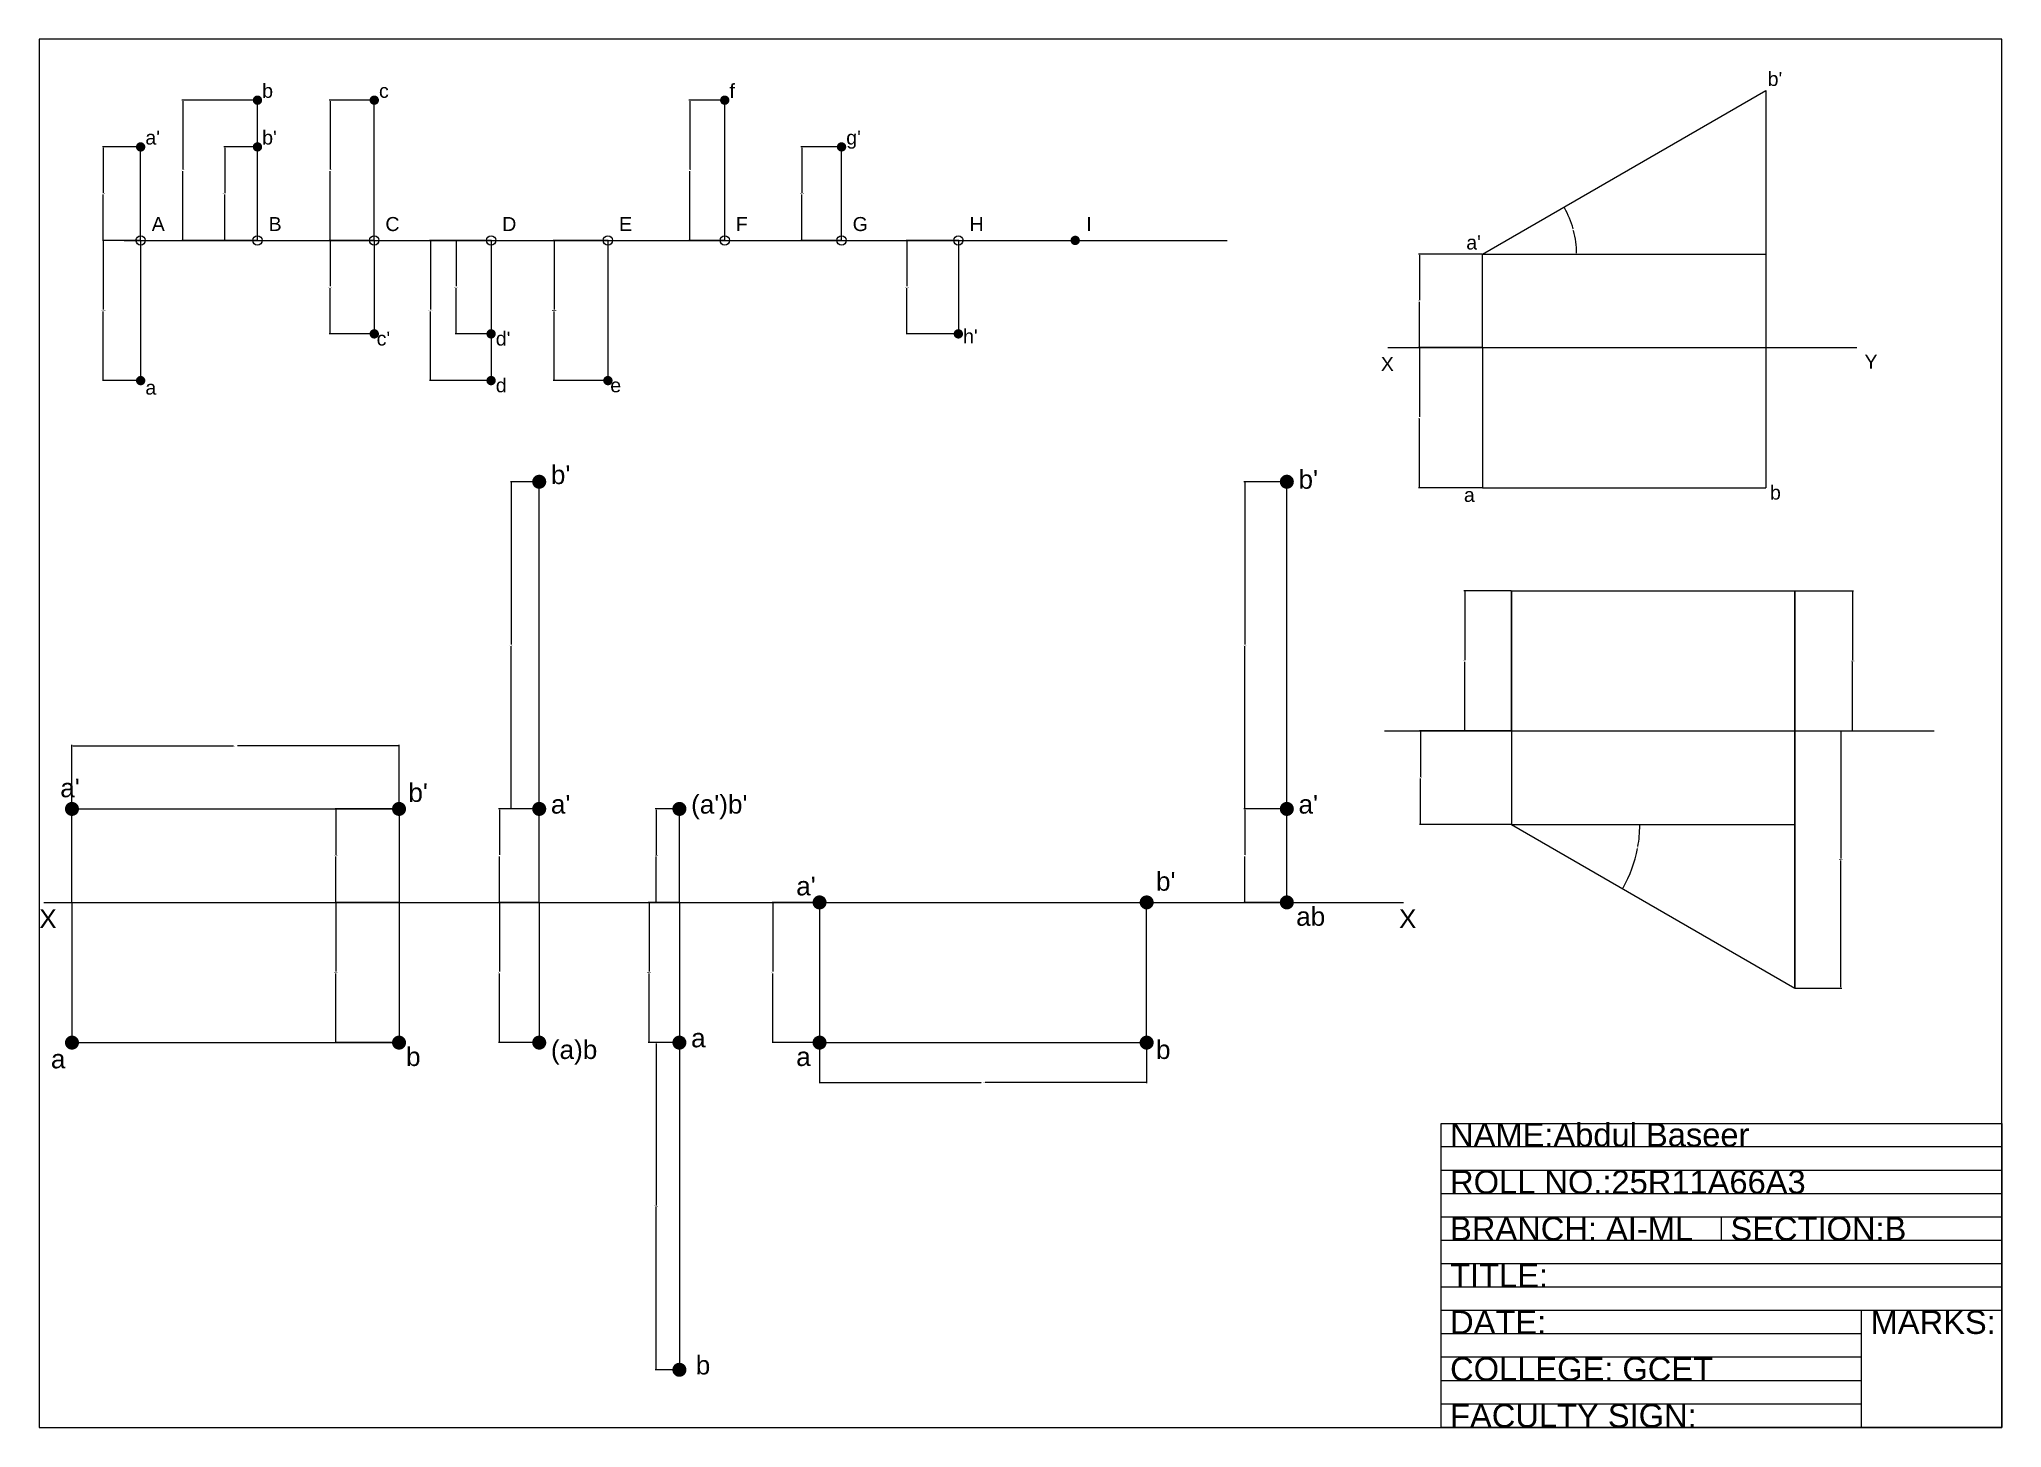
# Model space of a CAD drawing. Header units: millimetres. Extents: x 0 to 420, y 0 to 297.
import ezdxf

# ---------------------------------------------------------------- set-up
doc = ezdxf.new("R2010")
doc.units = ezdxf.units.MM
doc.header["$PDMODE"] = 32
doc.header["$PDSIZE"] = 2
for name, color, linetype in [('Angle', 6, 'Continuous'), ('Point', 1, 'Continuous'), ('PointProj', 1, 'Continuous'), ('Projectors', 5, 'Continuous'), ('ProjLin', 2, 'Continuous'), ('ProjLines', 2, 'Continuous'), ('ReferenceL', 3, 'Continuous'), ('RefLin', 3, 'Continuous')]:
    doc.layers.add(name, color=color, linetype=linetype)
for name, color, linetype, plot in [('GivenLine', 1, 'Continuous', False), ('ProjLine', 2, 'Continuous', False), ('ReferenceLine', 3, 'Continuous', False)]:
    doc.layers.add(name, color=color, linetype=linetype, plot=plot)
doc.styles.get("Standard").update_dxf_attribs({"font": 'arial.ttf'})
doc.dimstyles.get("Standard").update_dxf_attribs({"dimtxt": 0.18, "dimasz": 0.18, "dimexe": 0.18, "dimexo": 0.0625, "dimgap": 0.09, "dimtad": 0, "dimtih": 1, "dimtoh": 1, "dimdec": 4, "dimzin": 0, "dimdsep": 46, "dimtxsty": 'Standard', "dimcen": 0.09, "dimadec": 0, "dimazin": 0, "dimtfac": 1, "dimtdec": 4, "dimtofl": 0, "dimtmove": 0, "dimatfit": 3, "dimfxl": 1, "dimtolj": 1, "dimtzin": 0, "dimarcsym": 0})

# ---------------------------------------------------------------- blocks, each defined once
blk = doc.blocks.new('*D21')
at = {"color": 0, "lineweight": -2, "transparency": 16777216}
for p, q in [((21.64, 273.97), (13.52, 273.97)), ((13.7, 273.79), (13.7, 264.15)), ((13.7, 254.15), (13.7, 263.78)), ((21.64, 253.97), (13.52, 253.97))]:
    blk.add_line(p, q, dxfattribs=at)
at = {"color": 0, "transparency": 16777216}
for points in [[(13.67, 273.79), (13.73, 273.79), (13.7, 273.97)], [(13.67, 254.15), (13.73, 254.15), (13.7, 253.97)]]:
    blk.add_solid(points, dxfattribs=at)
at = {"layer": 'Defpoints', "color": 0, "transparency": 16777216}
for p in [(21.7, 273.97), (13.7, 253.97), (21.7, 253.97)]:
    blk.add_point(p, dxfattribs=at)
at = {"color": 0, "transparency": 16777216, "insert": (13.7, 263.97), "char_height": 0.18, "attachment_point": 5}
blk.add_mtext('\\A1;20.0000', dxfattribs=at)
blk = doc.blocks.new('*D19')
at = {"color": 0, "lineweight": -2, "transparency": 16777216}
for p, q in [((21.64, 253.97), (13.52, 253.97)), ((13.7, 253.79), (13.7, 239.15)), ((13.7, 224.15), (13.7, 238.78)), ((21.64, 223.97), (13.52, 223.97))]:
    blk.add_line(p, q, dxfattribs=at)
at = {"color": 0, "transparency": 16777216}
for points in [[(13.67, 253.79), (13.73, 253.79), (13.7, 253.97)], [(13.67, 224.15), (13.73, 224.15), (13.7, 223.97)]]:
    blk.add_solid(points, dxfattribs=at)
at = {"layer": 'Defpoints', "color": 0, "transparency": 16777216}
for p in [(21.7, 253.97), (13.7, 223.97), (21.7, 223.97)]:
    blk.add_point(p, dxfattribs=at)
at = {"color": 0, "transparency": 16777216, "insert": (13.7, 238.97), "char_height": 0.18, "attachment_point": 5}
blk.add_mtext('\\A1;30.0000', dxfattribs=at)
blk = doc.blocks.new('*D22')
at = {"color": 0, "lineweight": -2, "transparency": 16777216}
for p, q in [((46.64, 283.97), (30.52, 283.97)), ((30.7, 283.79), (30.7, 269.15)), ((30.7, 254.15), (30.7, 268.78)), ((46.64, 253.97), (30.52, 253.97))]:
    blk.add_line(p, q, dxfattribs=at)
at = {"color": 0, "transparency": 16777216}
for points in [[(30.67, 283.79), (30.73, 283.79), (30.7, 283.97)], [(30.67, 254.15), (30.73, 254.15), (30.7, 253.97)]]:
    blk.add_solid(points, dxfattribs=at)
at = {"layer": 'Defpoints', "color": 0, "transparency": 16777216}
for p in [(46.7, 283.97), (30.7, 253.97), (46.7, 253.97)]:
    blk.add_point(p, dxfattribs=at)
at = {"color": 0, "transparency": 16777216, "insert": (30.7, 268.97), "char_height": 0.18, "attachment_point": 5}
blk.add_mtext('\\A1;30.0000', dxfattribs=at)
blk = doc.blocks.new('*D23')
at = {"color": 0, "lineweight": -2, "transparency": 16777216}
for p, q in [((46.64, 273.97), (39.52, 273.97)), ((39.7, 273.79), (39.7, 264.15)), ((39.7, 254.15), (39.7, 263.78)), ((46.64, 253.97), (39.52, 253.97))]:
    blk.add_line(p, q, dxfattribs=at)
at = {"color": 0, "transparency": 16777216}
for points in [[(39.67, 273.79), (39.73, 273.79), (39.7, 273.97)], [(39.67, 254.15), (39.73, 254.15), (39.7, 253.97)]]:
    blk.add_solid(points, dxfattribs=at)
at = {"layer": 'Defpoints', "color": 0, "transparency": 16777216}
for p in [(46.7, 273.97), (39.7, 253.97), (46.7, 253.97)]:
    blk.add_point(p, dxfattribs=at)
at = {"color": 0, "transparency": 16777216, "insert": (39.7, 263.97), "char_height": 0.18, "attachment_point": 5}
blk.add_mtext('\\A1;20.0000', dxfattribs=at)
blk = doc.blocks.new('*D24')
at = {"color": 0, "lineweight": -2, "transparency": 16777216}
for p, q in [((71.64, 283.97), (62.05, 283.97)), ((62.23, 283.79), (62.23, 269.15)), ((62.23, 254.15), (62.23, 268.78)), ((71.64, 253.97), (62.05, 253.97))]:
    blk.add_line(p, q, dxfattribs=at)
at = {"color": 0, "transparency": 16777216}
for points in [[(62.2, 283.79), (62.26, 283.79), (62.23, 283.97)], [(62.2, 254.15), (62.26, 254.15), (62.23, 253.97)]]:
    blk.add_solid(points, dxfattribs=at)
at = {"layer": 'Defpoints', "color": 0, "transparency": 16777216}
for p in [(71.7, 283.97), (62.23, 253.97), (71.7, 253.97)]:
    blk.add_point(p, dxfattribs=at)
at = {"color": 0, "transparency": 16777216, "insert": (62.23, 268.97), "char_height": 0.18, "attachment_point": 5}
blk.add_mtext('\\A1;30.0000', dxfattribs=at)
blk = doc.blocks.new('*D20')
at = {"color": 0, "lineweight": -2, "transparency": 16777216}
for p, q in [((71.64, 253.97), (62.05, 253.97)), ((62.23, 253.79), (62.23, 244.15)), ((62.23, 234.15), (62.23, 243.78)), ((71.64, 233.97), (62.05, 233.97))]:
    blk.add_line(p, q, dxfattribs=at)
at = {"color": 0, "transparency": 16777216}
for points in [[(62.2, 253.79), (62.26, 253.79), (62.23, 253.97)], [(62.2, 234.15), (62.26, 234.15), (62.23, 233.97)]]:
    blk.add_solid(points, dxfattribs=at)
at = {"layer": 'Defpoints', "color": 0, "transparency": 16777216}
for p in [(62.23, 253.97), (71.7, 253.97), (71.7, 233.97)]:
    blk.add_point(p, dxfattribs=at)
at = {"color": 0, "transparency": 16777216, "insert": (62.23, 243.97), "char_height": 0.18, "attachment_point": 5}
blk.add_mtext('\\A1;20.0000', dxfattribs=at)
blk = doc.blocks.new('*D25')
at = {"color": 0, "lineweight": -2, "transparency": 16777216}
for p, q in [((96.64, 253.97), (89.02, 253.97)), ((89.2, 253.79), (89.2, 244.15)), ((89.2, 234.15), (89.2, 243.78)), ((96.64, 233.97), (89.02, 233.97))]:
    blk.add_line(p, q, dxfattribs=at)
at = {"color": 0, "transparency": 16777216}
for points in [[(89.17, 253.79), (89.23, 253.79), (89.2, 253.97)], [(89.17, 234.15), (89.23, 234.15), (89.2, 233.97)]]:
    blk.add_solid(points, dxfattribs=at)
at = {"layer": 'Defpoints', "color": 0, "transparency": 16777216}
for p in [(96.7, 253.97), (89.2, 233.97), (96.7, 233.97)]:
    blk.add_point(p, dxfattribs=at)
at = {"color": 0, "transparency": 16777216, "insert": (89.2, 243.97), "char_height": 0.18, "attachment_point": 5}
blk.add_mtext('\\A1;20.0000', dxfattribs=at)
blk = doc.blocks.new('*D26')
at = {"color": 0, "lineweight": -2, "transparency": 16777216}
for p, q in [((96.64, 253.97), (83.52, 253.97)), ((83.7, 253.79), (83.7, 239.15)), ((83.7, 224.15), (83.7, 238.78)), ((96.64, 223.97), (83.52, 223.97))]:
    blk.add_line(p, q, dxfattribs=at)
at = {"color": 0, "transparency": 16777216}
for points in [[(83.67, 253.79), (83.73, 253.79), (83.7, 253.97)], [(83.67, 224.15), (83.73, 224.15), (83.7, 223.97)]]:
    blk.add_solid(points, dxfattribs=at)
at = {"layer": 'Defpoints', "color": 0, "transparency": 16777216}
for p in [(96.7, 253.97), (83.7, 223.97), (96.7, 223.97)]:
    blk.add_point(p, dxfattribs=at)
at = {"color": 0, "transparency": 16777216, "insert": (83.7, 238.97), "char_height": 0.18, "attachment_point": 5}
blk.add_mtext('\\A1;30.0000', dxfattribs=at)
blk = doc.blocks.new('*D27')
at = {"color": 0, "lineweight": -2, "transparency": 16777216}
for p, q in [((146.64, 283.97), (139.02, 283.97)), ((139.2, 283.79), (139.2, 269.15)), ((139.2, 254.15), (139.2, 268.78)), ((146.64, 253.97), (139.02, 253.97))]:
    blk.add_line(p, q, dxfattribs=at)
at = {"color": 0, "transparency": 16777216}
for points in [[(139.17, 283.79), (139.23, 283.79), (139.2, 283.97)], [(139.17, 254.15), (139.23, 254.15), (139.2, 253.97)]]:
    blk.add_solid(points, dxfattribs=at)
at = {"layer": 'Defpoints', "color": 0, "transparency": 16777216}
for p in [(146.7, 283.97), (139.2, 253.97), (146.7, 253.97)]:
    blk.add_point(p, dxfattribs=at)
at = {"color": 0, "transparency": 16777216, "insert": (139.2, 268.97), "char_height": 0.18, "attachment_point": 5}
blk.add_mtext('\\A1;30.0000', dxfattribs=at)
blk = doc.blocks.new('*D28')
at = {"color": 0, "lineweight": -2, "transparency": 16777216}
for p, q in [((171.64, 273.97), (163.02, 273.97)), ((163.2, 273.79), (163.2, 264.15)), ((163.2, 254.15), (163.2, 263.78)), ((171.64, 253.97), (163.02, 253.97))]:
    blk.add_line(p, q, dxfattribs=at)
at = {"color": 0, "transparency": 16777216}
for points in [[(163.17, 273.79), (163.23, 273.79), (163.2, 273.97)], [(163.17, 254.15), (163.23, 254.15), (163.2, 253.97)]]:
    blk.add_solid(points, dxfattribs=at)
at = {"layer": 'Defpoints', "color": 0, "transparency": 16777216}
for p in [(171.7, 273.97), (163.2, 253.97), (171.7, 253.97)]:
    blk.add_point(p, dxfattribs=at)
at = {"color": 0, "transparency": 16777216, "insert": (163.2, 263.97), "char_height": 0.18, "attachment_point": 5}
blk.add_mtext('\\A1;20.0000', dxfattribs=at)
blk = doc.blocks.new('*D29')
at = {"color": 0, "lineweight": -2, "transparency": 16777216}
for p, q in [((196.64, 253.97), (185.52, 253.97)), ((185.7, 253.79), (185.7, 244.15)), ((185.7, 234.15), (185.7, 243.78)), ((196.64, 233.97), (185.52, 233.97))]:
    blk.add_line(p, q, dxfattribs=at)
at = {"color": 0, "transparency": 16777216}
for points in [[(185.67, 253.79), (185.73, 253.79), (185.7, 253.97)], [(185.67, 234.15), (185.73, 234.15), (185.7, 233.97)]]:
    blk.add_solid(points, dxfattribs=at)
at = {"layer": 'Defpoints', "color": 0, "transparency": 16777216}
for p in [(185.7, 253.97), (196.7, 253.97), (196.7, 233.97)]:
    blk.add_point(p, dxfattribs=at)
at = {"color": 0, "transparency": 16777216, "insert": (185.7, 243.97), "char_height": 0.18, "attachment_point": 5}
blk.add_mtext('\\A1;20.0000', dxfattribs=at)
blk = doc.blocks.new('*D30')
at = {"color": 0, "lineweight": -2, "transparency": 16777216}
for p, q in [((121.64, 253.97), (110.02, 253.97)), ((110.2, 253.79), (110.2, 239.15)), ((110.2, 224.15), (110.2, 238.78)), ((121.64, 223.97), (110.02, 223.97))]:
    blk.add_line(p, q, dxfattribs=at)
at = {"color": 0, "transparency": 16777216}
for points in [[(110.17, 253.79), (110.23, 253.79), (110.2, 253.97)], [(110.17, 224.15), (110.23, 224.15), (110.2, 223.97)]]:
    blk.add_solid(points, dxfattribs=at)
at = {"layer": 'Defpoints', "color": 0, "transparency": 16777216}
for p in [(121.7, 253.97), (110.2, 223.97), (121.7, 223.97)]:
    blk.add_point(p, dxfattribs=at)
at = {"color": 0, "transparency": 16777216, "insert": (110.2, 238.97), "char_height": 0.18, "attachment_point": 5}
blk.add_mtext('\\A1;30.0000', dxfattribs=at)
blk = doc.blocks.new('*D35')
at = {"color": 0, "lineweight": -2, "transparency": 16777216}
for p, q in [((308.83, 251.02), (295.21, 251.02)), ((295.39, 250.84), (295.39, 241.2)), ((295.39, 231.2), (295.39, 240.83)), ((308.83, 231.02), (295.21, 231.02))]:
    blk.add_line(p, q, dxfattribs=at)
at = {"color": 0, "transparency": 16777216}
for points in [[(295.36, 250.84), (295.42, 250.84), (295.39, 251.02)], [(295.36, 231.2), (295.42, 231.2), (295.39, 231.02)]]:
    blk.add_solid(points, dxfattribs=at)
at = {"layer": 'Defpoints', "color": 0, "transparency": 16777216}
for p in [(308.89, 251.02), (295.39, 231.02), (308.89, 231.02)]:
    blk.add_point(p, dxfattribs=at)
at = {"color": 0, "transparency": 16777216, "insert": (295.39, 241.02), "char_height": 0.18, "attachment_point": 5}
blk.add_mtext('\\A1;20mm', dxfattribs=at)
blk = doc.blocks.new('*D36')
at = {"color": 0, "lineweight": -2, "transparency": 16777216}
for p, q in [((308.83, 231.02), (295.21, 231.02)), ((295.39, 230.84), (295.39, 216.2)), ((295.39, 201.2), (295.39, 215.83)), ((308.83, 201.02), (295.21, 201.02))]:
    blk.add_line(p, q, dxfattribs=at)
at = {"color": 0, "transparency": 16777216}
for points in [[(295.36, 230.84), (295.42, 230.84), (295.39, 231.02)], [(295.36, 201.2), (295.42, 201.2), (295.39, 201.02)]]:
    blk.add_solid(points, dxfattribs=at)
at = {"layer": 'Defpoints', "color": 0, "transparency": 16777216}
for p in [(308.89, 231.02), (295.39, 201.02), (308.89, 201.02)]:
    blk.add_point(p, dxfattribs=at)
at = {"color": 0, "transparency": 16777216, "insert": (295.39, 216.02), "char_height": 0.18, "attachment_point": 5}
blk.add_mtext('\\A1;30mm', dxfattribs=at)
blk = doc.blocks.new('*D37')
at = {"color": 0, "lineweight": -2, "transparency": 16777216}
for start, end in [(15.5369, 29.4877), (0.5123, 14.4645)]:
    blk.add_arc((308.89, 251.02), 20.13, start, end, dxfattribs=at)
at = {"color": 0, "transparency": 16777216}
for points in [[(326.39, 260.91), (326.44, 260.94), (326.33, 261.08)], [(329.05, 251.2), (328.99, 251.2), (329.02, 251.02)]]:
    blk.add_solid(points, dxfattribs=at)
at = {"layer": 'Defpoints', "color": 0, "transparency": 16777216}
for p in [(369.51, 286.02), (328.72, 254.51), (308.89, 251.02), (308.89, 251.02), (361.89, 251.02)]:
    blk.add_point(p, dxfattribs=at)
at = {"color": 0, "transparency": 16777216, "insert": (328.34, 256.23), "char_height": 0.18, "attachment_point": 5}
blk.add_mtext('\\A1;30°', dxfattribs=at)
blk = doc.blocks.new('*D45')
at = {"layer": 'Defpoints', "color": 0, "transparency": 16777216}
for p in [(315.09, 129), (315.09, 129), (375.71, 129), (340.88, 119.62), (375.71, 94)]:
    blk.add_point(p, dxfattribs=at)
at = {"layer": 'ReferenceLine', "color": 0, "lineweight": -2, "transparency": 16777216}
for start, end in [(350.0427, 359.6242), (330.3758, 349.2704)]:
    blk.add_arc((315.09, 129), 27.45, start, end, dxfattribs=at)
at = {"layer": 'ReferenceLine', "color": 0, "transparency": 16777216}
for points in [[(342.51, 128.82), (342.57, 128.82), (342.54, 129)], [(338.98, 115.42), (338.92, 115.45), (338.86, 115.28)]]:
    blk.add_solid(points, dxfattribs=at)
at = {"layer": 'ReferenceLine', "color": 0, "transparency": 16777216, "insert": (342.09, 124.08), "char_height": 0.18, "attachment_point": 5}
blk.add_mtext('\\A1;30°', dxfattribs=at)
blk = doc.blocks.new('*D46')
at = {"layer": 'Defpoints', "color": 0, "transparency": 16777216}
for p in [(315.09, 179), (305.09, 149), (315.09, 149)]:
    blk.add_point(p, dxfattribs=at)
at = {"layer": 'ReferenceLine', "color": 0, "lineweight": -2, "transparency": 16777216}
for p, q in [((315.03, 179), (304.91, 179)), ((305.09, 178.82), (305.09, 164.19)), ((305.09, 149.18), (305.09, 163.82)), ((315.03, 149), (304.91, 149))]:
    blk.add_line(p, q, dxfattribs=at)
at = {"layer": 'ReferenceLine', "color": 0, "transparency": 16777216}
for points in [[(305.06, 178.82), (305.12, 178.82), (305.09, 179)], [(305.06, 149.18), (305.12, 149.18), (305.09, 149)]]:
    blk.add_solid(points, dxfattribs=at)
at = {"layer": 'ReferenceLine', "color": 0, "transparency": 16777216, "insert": (305.09, 164), "char_height": 0.18, "attachment_point": 5}
blk.add_mtext('\\A1;30mm', dxfattribs=at)
blk = doc.blocks.new('*D47')
at = {"layer": 'Defpoints', "color": 0, "transparency": 16777216}
for p in [(315.09, 149), (295.59, 129), (315.09, 129)]:
    blk.add_point(p, dxfattribs=at)
at = {"layer": 'ReferenceLine', "color": 0, "lineweight": -2, "transparency": 16777216}
for p, q in [((315.03, 149), (295.41, 149)), ((295.59, 148.82), (295.59, 139.19)), ((295.59, 129.18), (295.59, 138.82)), ((315.03, 129), (295.41, 129))]:
    blk.add_line(p, q, dxfattribs=at)
at = {"layer": 'ReferenceLine', "color": 0, "transparency": 16777216}
for points in [[(295.56, 148.82), (295.62, 148.82), (295.59, 149)], [(295.56, 129.18), (295.62, 129.18), (295.59, 129)]]:
    blk.add_solid(points, dxfattribs=at)
at = {"layer": 'ReferenceLine', "color": 0, "transparency": 16777216, "insert": (295.59, 139), "char_height": 0.18, "attachment_point": 5}
blk.add_mtext('\\A1;20mm', dxfattribs=at)
blk = doc.blocks.new('*D48')
at = {"layer": 'Defpoints', "color": 0, "transparency": 16777216}
for p in [(375.71, 179), (375.71, 149), (388.09, 149)]:
    blk.add_point(p, dxfattribs=at)
at = {"layer": 'ReferenceLine', "color": 0, "lineweight": -2, "transparency": 16777216}
for p, q in [((375.78, 179), (388.27, 179)), ((388.09, 178.82), (388.09, 164.19)), ((388.09, 149.18), (388.09, 163.82)), ((375.78, 149), (388.27, 149))]:
    blk.add_line(p, q, dxfattribs=at)
at = {"layer": 'ReferenceLine', "color": 0, "transparency": 16777216}
for points in [[(388.06, 178.82), (388.12, 178.82), (388.09, 179)], [(388.06, 149.18), (388.12, 149.18), (388.09, 149)]]:
    blk.add_solid(points, dxfattribs=at)
at = {"layer": 'ReferenceLine', "color": 0, "transparency": 16777216, "insert": (388.09, 164), "char_height": 0.18, "attachment_point": 5}
blk.add_mtext('\\A1;30mm', dxfattribs=at)
blk = doc.blocks.new('*D49')
at = {"layer": 'Defpoints', "color": 0, "transparency": 16777216}
for p in [(375.71, 149), (375.71, 94), (385.59, 94)]:
    blk.add_point(p, dxfattribs=at)
at = {"layer": 'ReferenceLine', "color": 0, "lineweight": -2, "transparency": 16777216}
for p, q in [((375.78, 149), (385.77, 149)), ((385.59, 148.82), (385.59, 121.69)), ((385.59, 94.18), (385.59, 121.32)), ((375.78, 94), (385.77, 94))]:
    blk.add_line(p, q, dxfattribs=at)
at = {"layer": 'ReferenceLine', "color": 0, "transparency": 16777216}
for points in [[(385.56, 148.82), (385.62, 148.82), (385.59, 149)], [(385.56, 94.18), (385.62, 94.18), (385.59, 94)]]:
    blk.add_solid(points, dxfattribs=at)
at = {"layer": 'ReferenceLine', "color": 0, "transparency": 16777216, "insert": (385.59, 121.5), "char_height": 0.18, "attachment_point": 5}
blk.add_mtext('\\A1;55mm', dxfattribs=at)
blk = doc.blocks.new('*D64')
at = {"color": 0, "lineweight": -2, "transparency": 16777216}
for p, q in [((76.94, 112.33), (63.32, 112.33)), ((63.5, 112.15), (63.5, 97.51)), ((63.5, 82.51), (63.5, 97.14)), ((76.94, 82.33), (63.32, 82.33))]:
    blk.add_line(p, q, dxfattribs=at)
at = {"color": 0, "transparency": 16777216}
for points in [[(63.47, 112.15), (63.53, 112.15), (63.5, 112.33)], [(63.47, 82.51), (63.53, 82.51), (63.5, 82.33)]]:
    blk.add_solid(points, dxfattribs=at)
at = {"layer": 'Defpoints', "color": 0, "transparency": 16777216}
for p in [(77, 112.33), (63.5, 82.33), (77, 82.33)]:
    blk.add_point(p, dxfattribs=at)
at = {"color": 0, "transparency": 16777216, "insert": (63.5, 97.33), "char_height": 0.18, "attachment_point": 5}
blk.add_mtext('\\A1;30mm', dxfattribs=at)
blk = doc.blocks.new('*D65')
at = {"color": 0, "lineweight": -2, "transparency": 16777216}
for p, q in [((76.94, 132.33), (63.32, 132.33)), ((63.5, 132.15), (63.5, 122.51)), ((63.5, 112.51), (63.5, 122.14)), ((76.94, 112.33), (63.32, 112.33))]:
    blk.add_line(p, q, dxfattribs=at)
at = {"color": 0, "transparency": 16777216}
for points in [[(63.47, 132.15), (63.53, 132.15), (63.5, 132.33)], [(63.47, 112.51), (63.53, 112.51), (63.5, 112.33)]]:
    blk.add_solid(points, dxfattribs=at)
at = {"layer": 'Defpoints', "color": 0, "transparency": 16777216}
for p in [(77, 132.33), (63.5, 112.33), (77, 112.33)]:
    blk.add_point(p, dxfattribs=at)
at = {"color": 0, "transparency": 16777216, "insert": (63.5, 122.33), "char_height": 0.18, "attachment_point": 5}
blk.add_mtext('\\A1;20mm', dxfattribs=at)
blk = doc.blocks.new('*D66')
at = {"color": 0, "lineweight": -2, "transparency": 16777216}
for p, q in [((7, 132.39), (7, 146.01)), ((7.18, 145.83), (41.57, 145.83)), ((76.82, 145.83), (42.43, 145.83)), ((77, 132.39), (77, 146.01))]:
    blk.add_line(p, q, dxfattribs=at)
at = {"color": 0, "transparency": 16777216}
for points in [[(7.18, 145.86), (7.18, 145.8), (7, 145.83)], [(76.82, 145.86), (76.82, 145.8), (77, 145.83)]]:
    blk.add_solid(points, dxfattribs=at)
at = {"layer": 'Defpoints', "color": 0, "transparency": 16777216}
for p in [(77, 145.83), (7, 132.33), (77, 132.33)]:
    blk.add_point(p, dxfattribs=at)
at = {"color": 0, "transparency": 16777216, "insert": (42, 145.83), "char_height": 0.18, "attachment_point": 5}
blk.add_mtext('\\A1;70mm', dxfattribs=at)
blk = doc.blocks.new('*D67')
at = {"color": 0, "lineweight": -2, "transparency": 16777216}
for p, q in [((106.94, 132.33), (98.32, 132.33)), ((98.5, 132.15), (98.5, 122.51)), ((98.5, 112.51), (98.5, 122.14)), ((106.94, 112.33), (98.32, 112.33))]:
    blk.add_line(p, q, dxfattribs=at)
at = {"color": 0, "transparency": 16777216}
for points in [[(98.47, 132.15), (98.53, 132.15), (98.5, 132.33)], [(98.47, 112.51), (98.53, 112.51), (98.5, 112.33)]]:
    blk.add_solid(points, dxfattribs=at)
at = {"layer": 'Defpoints', "color": 0, "transparency": 16777216}
for p in [(98.5, 132.33), (107, 132.33), (107, 112.33)]:
    blk.add_point(p, dxfattribs=at)
at = {"color": 0, "transparency": 16777216, "insert": (98.5, 122.33), "char_height": 0.18, "attachment_point": 5}
blk.add_mtext('\\A1;20mm', dxfattribs=at)
blk = doc.blocks.new('*D68')
at = {"color": 0, "lineweight": -2, "transparency": 16777216}
for p, q in [((106.94, 112.33), (98.32, 112.33)), ((98.5, 112.15), (98.5, 97.51)), ((98.5, 82.51), (98.5, 97.14)), ((106.94, 82.33), (98.32, 82.33))]:
    blk.add_line(p, q, dxfattribs=at)
at = {"color": 0, "transparency": 16777216}
for points in [[(98.47, 112.15), (98.53, 112.15), (98.5, 112.33)], [(98.47, 82.51), (98.53, 82.51), (98.5, 82.33)]]:
    blk.add_solid(points, dxfattribs=at)
at = {"layer": 'Defpoints', "color": 0, "transparency": 16777216}
for p in [(107, 112.33), (98.5, 82.33), (107, 82.33)]:
    blk.add_point(p, dxfattribs=at)
at = {"color": 0, "transparency": 16777216, "insert": (98.5, 97.33), "char_height": 0.18, "attachment_point": 5}
blk.add_mtext('\\A1;30mm', dxfattribs=at)
blk = doc.blocks.new('*D69')
at = {"color": 0, "lineweight": -2, "transparency": 16777216}
for p, q in [((106.94, 202.33), (100.82, 202.33)), ((101, 202.15), (101, 167.51)), ((101, 132.51), (101, 167.14)), ((106.94, 132.33), (100.82, 132.33))]:
    blk.add_line(p, q, dxfattribs=at)
at = {"color": 0, "transparency": 16777216}
for points in [[(100.97, 202.15), (101.03, 202.15), (101, 202.33)], [(100.97, 132.51), (101.03, 132.51), (101, 132.33)]]:
    blk.add_solid(points, dxfattribs=at)
at = {"layer": 'Defpoints', "color": 0, "transparency": 16777216}
for p in [(101, 202.33), (107, 202.33), (107, 132.33)]:
    blk.add_point(p, dxfattribs=at)
at = {"color": 0, "transparency": 16777216, "insert": (101, 167.33), "char_height": 0.18, "attachment_point": 5}
blk.add_mtext('\\A1;70mm', dxfattribs=at)
blk = doc.blocks.new('*D70')
at = {"color": 0, "lineweight": -2, "transparency": 16777216}
for p, q in [((136.94, 132.33), (131.82, 132.33)), ((132, 132.15), (132, 122.51)), ((132, 112.51), (132, 122.14)), ((136.94, 112.33), (131.82, 112.33))]:
    blk.add_line(p, q, dxfattribs=at)
at = {"color": 0, "transparency": 16777216}
for points in [[(131.97, 132.15), (132.03, 132.15), (132, 132.33)], [(131.97, 112.51), (132.03, 112.51), (132, 112.33)]]:
    blk.add_solid(points, dxfattribs=at)
at = {"layer": 'Defpoints', "color": 0, "transparency": 16777216}
for p in [(132, 132.33), (137, 132.33), (137, 112.33)]:
    blk.add_point(p, dxfattribs=at)
at = {"color": 0, "transparency": 16777216, "insert": (132, 122.33), "char_height": 0.18, "attachment_point": 5}
blk.add_mtext('\\A1;20mm', dxfattribs=at)
blk = doc.blocks.new('*D71')
at = {"color": 0, "lineweight": -2, "transparency": 16777216}
for p, q in [((136.94, 112.33), (130.32, 112.33)), ((130.5, 112.15), (130.5, 97.51)), ((130.5, 82.51), (130.5, 97.14)), ((136.94, 82.33), (130.32, 82.33))]:
    blk.add_line(p, q, dxfattribs=at)
at = {"color": 0, "transparency": 16777216}
for points in [[(130.47, 112.15), (130.53, 112.15), (130.5, 112.33)], [(130.47, 82.51), (130.53, 82.51), (130.5, 82.33)]]:
    blk.add_solid(points, dxfattribs=at)
at = {"layer": 'Defpoints', "color": 0, "transparency": 16777216}
for p in [(137, 112.33), (130.5, 82.33), (137, 82.33)]:
    blk.add_point(p, dxfattribs=at)
at = {"color": 0, "transparency": 16777216, "insert": (130.5, 97.33), "char_height": 0.18, "attachment_point": 5}
blk.add_mtext('\\A1;30mm', dxfattribs=at)
blk = doc.blocks.new('*D72')
at = {"color": 0, "lineweight": -2, "transparency": 16777216}
for p, q in [((136.94, 82.33), (131.82, 82.33)), ((132, 82.15), (132, 47.51)), ((132, 12.51), (132, 47.14)), ((136.94, 12.33), (131.82, 12.33))]:
    blk.add_line(p, q, dxfattribs=at)
at = {"color": 0, "transparency": 16777216}
for points in [[(131.97, 82.15), (132.03, 82.15), (132, 82.33)], [(131.97, 12.51), (132.03, 12.51), (132, 12.33)]]:
    blk.add_solid(points, dxfattribs=at)
at = {"layer": 'Defpoints', "color": 0, "transparency": 16777216}
for p in [(137, 82.33), (132, 12.33), (137, 12.33)]:
    blk.add_point(p, dxfattribs=at)
at = {"color": 0, "transparency": 16777216, "insert": (132, 47.33), "char_height": 0.18, "attachment_point": 5}
blk.add_mtext('\\A1;70mm', dxfattribs=at)
blk = doc.blocks.new('*D73')
at = {"color": 0, "lineweight": -2, "transparency": 16777216}
for p, q in [((166.94, 112.33), (156.82, 112.33)), ((157, 112.15), (157, 97.51)), ((157, 82.51), (157, 97.14)), ((166.94, 82.33), (156.82, 82.33))]:
    blk.add_line(p, q, dxfattribs=at)
at = {"color": 0, "transparency": 16777216}
for points in [[(156.97, 112.15), (157.03, 112.15), (157, 112.33)], [(156.97, 82.51), (157.03, 82.51), (157, 82.33)]]:
    blk.add_solid(points, dxfattribs=at)
at = {"layer": 'Defpoints', "color": 0, "transparency": 16777216}
for p in [(167, 112.33), (157, 82.33), (167, 82.33)]:
    blk.add_point(p, dxfattribs=at)
at = {"color": 0, "transparency": 16777216, "insert": (157, 97.33), "char_height": 0.18, "attachment_point": 5}
blk.add_mtext('\\A1;30mm', dxfattribs=at)
blk = doc.blocks.new('*D74')
at = {"color": 0, "lineweight": -2, "transparency": 16777216}
for p, q in [((167, 82.26), (167, 73.65)), ((237, 82.26), (237, 73.65)), ((167.18, 73.83), (201.57, 73.83)), ((236.82, 73.83), (202.43, 73.83))]:
    blk.add_line(p, q, dxfattribs=at)
at = {"color": 0, "transparency": 16777216}
for points in [[(167.18, 73.86), (167.18, 73.8), (167, 73.83)], [(236.82, 73.86), (236.82, 73.8), (237, 73.83)]]:
    blk.add_solid(points, dxfattribs=at)
at = {"layer": 'Defpoints', "color": 0, "transparency": 16777216}
for p in [(167, 82.33), (237, 82.33), (237, 73.83)]:
    blk.add_point(p, dxfattribs=at)
at = {"color": 0, "transparency": 16777216, "insert": (202, 73.83), "char_height": 0.18, "attachment_point": 5}
blk.add_mtext('\\A1;70mm', dxfattribs=at)
blk = doc.blocks.new('*D75')
at = {"color": 0, "lineweight": -2, "transparency": 16777216}
for p, q in [((266.94, 202.33), (257.82, 202.33)), ((258, 202.15), (258, 167.51)), ((258, 132.51), (258, 167.14)), ((266.94, 132.33), (257.82, 132.33))]:
    blk.add_line(p, q, dxfattribs=at)
at = {"color": 0, "transparency": 16777216}
for points in [[(257.97, 202.15), (258.03, 202.15), (258, 202.33)], [(257.97, 132.51), (258.03, 132.51), (258, 132.33)]]:
    blk.add_solid(points, dxfattribs=at)
at = {"layer": 'Defpoints', "color": 0, "transparency": 16777216}
for p in [(258, 202.33), (267, 202.33), (267, 132.33)]:
    blk.add_point(p, dxfattribs=at)
at = {"color": 0, "transparency": 16777216, "insert": (258, 167.33), "char_height": 0.18, "attachment_point": 5}
blk.add_mtext('\\A1;70mm', dxfattribs=at)
blk = doc.blocks.new('*D76')
at = {"color": 0, "lineweight": -2, "transparency": 16777216}
for p, q in [((266.94, 132.33), (257.82, 132.33)), ((258, 132.15), (258, 122.51)), ((258, 112.51), (258, 122.14)), ((266.94, 112.33), (257.82, 112.33))]:
    blk.add_line(p, q, dxfattribs=at)
at = {"color": 0, "transparency": 16777216}
for points in [[(257.97, 132.15), (258.03, 132.15), (258, 132.33)], [(257.97, 112.51), (258.03, 112.51), (258, 112.33)]]:
    blk.add_solid(points, dxfattribs=at)
at = {"layer": 'Defpoints', "color": 0, "transparency": 16777216}
for p in [(258, 132.33), (267, 132.33), (267, 112.33)]:
    blk.add_point(p, dxfattribs=at)
at = {"color": 0, "transparency": 16777216, "insert": (258, 122.33), "char_height": 0.18, "attachment_point": 5}
blk.add_mtext('\\A1;20mm', dxfattribs=at)

msp = doc.modelspace()

# ---------------------------------------------------------------- linework, layer by layer
for p, q in [((315.09133, 149.00415), (315.09133, 179.00415)), ((420, 60), (300, 60)), ((420, 55), (300, 55)), ((420, 50), (300, 50)), ((420, 45), (300, 45)), ((360, 40), (360, 45)), ((420, 40), (300, 40)), ((420, 35), (300, 35)), ((420, 30), (300, 30)), ((420, 25), (300, 25)), ((420, 25), (300, 25)), ((390, 0), (390, 25)), ((390, 20), (300, 20)), ((390, 15), (300, 15)), ((390, 10), (300, 10)), ((390, 5), (300, 5)), ((420, 0), (300, 0)), ((420, 0), (360, 0))]:
    msp.add_line(p, q)
for points in [[(0, 0), (420, 0), (420, 297), (0, 297)], [(420, 0), (300, 0), (300, 65), (420, 65)]]:
    msp.add_lwpolyline(points, close=True)
for p in [(21.70087, 253.96646), (46.70087, 253.96646), (71.70087, 253.96646), (96.70087, 253.96646), (121.70087, 253.96646), (146.70087, 253.96646), (171.70087, 253.96646), (196.70087, 253.96646)]:
    msp.add_point(p)
at = {"layer": 'Angle', "const_width": 1.5}
for points in [[(106.25, 202.32601, 1), (107.75, 202.32601, 1)], [(266.25, 202.32601, 1), (267.75, 202.32601, 1)], [(6.25, 132.32601, 1), (7.75, 132.32601, 1)], [(76.25, 132.32601, 1), (77.75, 132.32601, 1)], [(106.25, 132.32601, 1), (107.75, 132.32601, 1)], [(136.25, 132.32601, 1), (137.75, 132.32601, 1)], [(266.25, 132.32601, 1), (267.75, 132.32601, 1)], [(166.25, 112.32601, 1), (167.75, 112.32601, 1)], [(236.25, 112.32601, 1), (237.75, 112.32601, 1)], [(266.25, 112.32601, 1), (267.75, 112.32601, 1)], [(6.25, 82.32601, 1), (7.75, 82.32601, 1)], [(76.25, 82.32601, 1), (77.75, 82.32601, 1)], [(106.25, 82.32601, 1), (107.75, 82.32601, 1)], [(136.25, 82.32601, 1), (137.75, 82.32601, 1)], [(166.25, 82.32601, 1), (167.75, 82.32601, 1)], [(236.25, 82.32601, 1), (237.75, 82.32601, 1)], [(136.25, 12.32601, 1), (137.75, 12.32601, 1)]]:
    msp.add_lwpolyline(points, format="xyb", close=True, dxfattribs=at)
at = {"layer": 'GivenLine'}
for p, q in [((308.89239, 251.01638), (369.51417, 286.01638)), ((308.89239, 201.01638), (369.51417, 201.01638)), ((315.09133, 179.00415), (375.71311, 179.00415)), ((315.09133, 129.00415), (375.71311, 94.00415))]:
    msp.add_line(p, q, dxfattribs=at)
at = {"layer": 'Point'}
for p, q in [((107, 132.32601), (107, 202.32601)), ((267, 132.32601), (267, 202.32601)), ((7, 132.32601), (77, 132.32601)), ((7, 82.32601), (77, 82.32601)), ((137, 82.32601), (137, 12.32601)), ((167, 82.32601), (237, 82.32601))]:
    msp.add_line(p, q, dxfattribs=at)
at = {"layer": 'PointProj', "const_width": 1}
for points in [[(46.20087, 283.96646, 1), (47.20087, 283.96646, 1)], [(71.20087, 283.96646, 1), (72.20087, 283.96646, 1)], [(146.20087, 283.96646, 1), (147.20087, 283.96646, 1)], [(21.20087, 273.96646, 1), (22.20087, 273.96646, 1)], [(46.20087, 273.96646, 1), (47.20087, 273.96646, 1)], [(171.20087, 273.96646, 1), (172.20087, 273.96646, 1)], [(221.20701, 253.96646, 1), (222.20701, 253.96646, 1)], [(71.20087, 233.96646, 1), (72.20087, 233.96646, 1)], [(96.20087, 233.96646, 1), (97.20087, 233.96646, 1)], [(196.20087, 233.96646, 1), (197.20087, 233.96646, 1)], [(21.20087, 223.96646, 1), (22.20087, 223.96646, 1)], [(96.20087, 223.96646, 1), (97.20087, 223.96646, 1)], [(121.20087, 223.96646, 1), (122.20087, 223.96646, 1)]]:
    msp.add_lwpolyline(points, format="xyb", close=True, dxfattribs=at)
at = {"layer": 'Projectors'}
for p, q in [((46.70087, 253.96646), (46.70087, 283.96646)), ((71.70087, 253.96646), (71.70087, 283.96646)), ((146.70087, 253.96646), (146.70087, 283.96646)), ((21.70087, 253.96646), (21.70087, 273.96646)), ((46.70087, 253.96646), (46.70087, 273.96646)), ((171.70087, 253.96646), (171.70087, 273.96646)), ((21.70087, 253.96646), (21.70087, 223.96646)), ((71.70087, 253.96646), (71.70087, 233.96646)), ((96.70087, 253.96646), (96.70087, 223.96646)), ((96.70087, 253.96646), (96.70087, 233.96646)), ((121.70087, 253.96646), (121.70087, 223.96646)), ((196.70087, 253.96646), (196.70087, 233.96646))]:
    msp.add_line(p, q, dxfattribs=at)
at = {"layer": 'ProjLin'}
for p, q in [((7, 112.32601), (7, 132.32601)), ((77, 132.32601), (77, 112.32601)), ((107, 112.32601), (107, 132.32601)), ((137, 112.32601), (137, 132.32601)), ((267, 112.32601), (267, 132.32601)), ((7, 112.32601), (7, 82.32601)), ((77, 112.32601), (77, 82.32601)), ((107, 112.32601), (107, 82.32601)), ((137, 112.32601), (137, 82.32601)), ((167, 112.32601), (167, 82.32601)), ((237, 82.32601), (237, 112.32601))]:
    msp.add_line(p, q, dxfattribs=at)
at = {"layer": 'ProjLine'}
for p, q in [((369.51417, 286.01638), (369.51417, 201.01638)), ((308.89239, 231.01638), (308.89239, 251.01638)), ((308.89239, 231.01638), (308.89239, 201.01638))]:
    msp.add_line(p, q, dxfattribs=at)
at = {"layer": 'ProjLines'}
for p, q in [((315.09133, 179.00415), (315.09133, 149.00415)), ((375.71311, 94.00415), (375.71311, 179.00415)), ((315.09133, 149.00415), (315.09133, 129.00415))]:
    msp.add_line(p, q, dxfattribs=at)
at = {"layer": 'ReferenceL'}
msp.add_line((18.20087, 253.96646), (254.20087, 253.96646), dxfattribs=at)
at = {"layer": 'ReferenceLine'}
for p, q in [((308.89239, 251.01638), (369.51417, 251.01638)), ((288.59939, 231.01638), (389.0003, 231.01638)), ((375.71311, 179.00415), (375.71311, 149.00415)), ((287.89103, 149.00415), (405.56127, 149.00415)), ((375.71311, 149.00415), (375.71311, 94.00415)), ((315.09133, 129.00415), (375.71311, 129.00415))]:
    msp.add_line(p, q, dxfattribs=at)
at = {"layer": 'RefLin'}
msp.add_line((1, 112.32601), (292, 112.32601), dxfattribs=at)

# ---------------------------------------------------------------- texts
for s, height, p in [("b'", 3, (369.89239, 287.01638)), ('b', 3, (47.70701, 284.46646)), ('c', 3, (72.70701, 284.46646)), ('f', 3, (147.70701, 284.46646)), ("a'", 3, (22.70701, 274.46646)), ("b'", 3, (47.70701, 274.46646)), ("g'", 3, (172.70701, 274.46646)), ('A', 3, (24.07212, 255.96646)), ('B', 3, (49.07826, 255.96646)), ('C', 3, (74.07826, 255.96646)), ('D', 3, (99.07826, 255.96646)), ('E', 3, (124.07826, 255.96646)), ('F', 3, (149.07826, 255.96646)), ('G', 3, (174.07826, 255.96646)), ('H', 3, (199.07826, 255.96646)), ('I', 3, (224.07826, 255.96646)), ("a'", 3, (305.39239, 252.01638)), ("c'", 3, (72.20701, 231.46646)), ("d'", 3, (97.70701, 231.46646)), ("h'", 3, (197.70701, 231.96646)), ('X', 3, (287.10692, 226.01638)), ('Y', 3, (390.61894, 226.51638)), ('a', 3, (22.70701, 220.96646)), ('d', 3, (97.70701, 221.46646)), ('e', 3, (122.20701, 221.46646)), ("b'", 4, (109.5, 201.82601)), ("b'", 4, (269.5, 200.82601)), ('b', 3, (370.39239, 198.51638)), ('a', 3, (304.89239, 198.01638)), ("a'", 4, (4.5, 134.82601)), ("b'", 4, (79, 133.82601)), ("a'", 4, (109.5, 131.32601)), ("(a')b'", 4, (139.5, 131.32601)), ("a'", 4, (269.5, 131.32601)), ("a'", 4, (162, 113.82601)), ("b'", 4, (239, 114.82601)), ('X', 4, (0, 106.82601)), ('ab', 4, (269, 107.32601)), ('X', 4, (291, 106.82601)), ('a', 4, (139.5, 81.32601)), ('a', 4, (2.5, 76.82601)), ('b', 4, (78.5, 77.32601)), ('(a)b', 4, (109.5, 78.82601)), ('a', 4, (162, 77.32601)), ('b', 4, (239, 78.82601)), (' NAME:Abdul Baseer', 5, (300, 60.09927)), (' ROLL NO.:25R11A66A3', 5, (300, 50)), (' BRANCH: AI-ML ', 5, (300, 40)), (' SECTION:B', 5, (360, 40)), (' TITLE:', 5, (300, 30)), (' DATE: ', 5, (300, 20)), (' MARKS:', 5, (390, 20)), ('b', 4, (140.5, 11.32601)), (' COLLEGE: GCET', 5, (300, 10)), (' FACULTY SIGN:', 5, (300, 0))]:
    msp.add_text(s, height=height).set_placement(p)

# ---------------------------------------------------------------- dimensions: what is measured, and where the dimension line sits
dim = msp.add_angular_dim_2l(base=(328.71738, 254.51206), line1=((308.89239, 251.01638), (361.89239, 251.01638)), line2=((308.89239, 251.01638), (369.51417, 286.01638)), dimstyle='Standard')
dim.commit()
dim.dimension.update_dxf_attribs({"geometry": '*D37', "text_midpoint": (328.33727, 256.22662)})
for base, p1, p2, picture, middle in [((30.70087, 253.96646), (46.70087, 283.96646), (46.70087, 253.96646), '*D22', (30.70087, 268.96646)), ((62.23087, 253.96646), (71.70087, 283.96646), (71.70087, 253.96646), '*D24', (62.23087, 268.96646)), ((139.20087, 253.96646), (146.70087, 283.96646), (146.70087, 253.96646), '*D27', (139.20087, 268.96646)), ((13.70087, 253.96646), (21.70087, 273.96646), (21.70087, 253.96646), '*D21', (13.70087, 263.96646)), ((39.70087, 253.96646), (46.70087, 273.96646), (46.70087, 253.96646), '*D23', (39.70087, 263.96646)), ((163.20087, 253.96646), (171.70087, 273.96646), (171.70087, 253.96646), '*D28', (163.20087, 263.96646)), ((13.70087, 223.96646), (21.70087, 253.96646), (21.70087, 223.96646), '*D19', (13.70087, 238.96646)), ((62.23087, 253.96646), (71.70087, 233.96646), (71.70087, 253.96646), '*D20', (62.23087, 243.96646)), ((83.70087, 223.96646), (96.70087, 253.96646), (96.70087, 223.96646), '*D26', (83.70087, 238.96646)), ((89.20087, 233.96646), (96.70087, 253.96646), (96.70087, 233.96646), '*D25', (89.20087, 243.96646)), ((110.20087, 223.96646), (121.70087, 253.96646), (121.70087, 223.96646), '*D30', (110.20087, 238.96646)), ((185.70087, 253.96646), (196.70087, 233.96646), (196.70087, 253.96646), '*D29', (185.70087, 243.96646))]:
    dim = msp.add_linear_dim(base=base, p1=p1, p2=p2, angle=90, dimstyle='Standard')
    dim.commit()
    dim.dimension.update_dxf_attribs({"geometry": picture, "text_midpoint": middle})
for base, p1, p2, text, picture, middle in [((295.39239, 231.01638), (308.89239, 251.01638), (308.89239, 231.01638), '20mm', '*D35', (295.39239, 241.01638)), ((295.39239, 201.01638), (308.89239, 231.01638), (308.89239, 201.01638), '30mm', '*D36', (295.39239, 216.01638)), ((101, 202.32601), (107, 132.32601), (107, 202.32601), '70mm', '*D69', (101, 167.32601)), ((258, 202.32601), (267, 132.32601), (267, 202.32601), '70mm', '*D75', (258, 167.32601)), ((63.5, 112.32601), (77, 132.32601), (77, 112.32601), '20mm', '*D65', (63.5, 122.32601)), ((98.5, 132.32601), (107, 112.32601), (107, 132.32601), '20mm', '*D67', (98.5, 122.32601)), ((132, 132.32601), (137, 112.32601), (137, 132.32601), '20mm', '*D70', (132, 122.32601)), ((258, 132.32601), (267, 112.32601), (267, 132.32601), '20mm', '*D76', (258, 122.32601)), ((63.5, 82.32601), (77, 112.32601), (77, 82.32601), '30mm', '*D64', (63.5, 97.32601)), ((130.5, 82.32601), (137, 112.32601), (137, 82.32601), '30mm', '*D71', (130.5, 97.32601)), ((157, 82.32601), (167, 112.32601), (167, 82.32601), '30mm', '*D73', (157, 97.32601)), ((132, 12.32601), (137, 82.32601), (137, 12.32601), '70mm', '*D72', (132, 47.32601))]:
    dim = msp.add_linear_dim(base=base, p1=p1, p2=p2, angle=90, text=text, dimstyle='Standard')
    dim.commit()
    dim.dimension.update_dxf_attribs({"geometry": picture, "text_midpoint": middle})
for base, p1, p2, picture, middle in [((77, 145.82601), (7, 132.32601), (77, 132.32601), '*D66', (42, 145.82601)), ((237, 73.82601), (167, 82.32601), (237, 82.32601), '*D74', (202, 73.82601))]:
    dim = msp.add_linear_dim(base=base, p1=p1, p2=p2, text='70mm', dimstyle='Standard')
    dim.commit()
    dim.dimension.update_dxf_attribs({"geometry": picture, "text_midpoint": middle})
dim = msp.add_aligned_dim(p1=(107, 112.32601), p2=(107, 82.32601), distance=-8.5, text='30mm', dimstyle='Standard')
dim.commit()
dim.dimension.update_dxf_attribs({"geometry": '*D68', "text_midpoint": (98.5, 97.32601)})
at = {"layer": 'ReferenceLine'}
for base, p1, p2, text, picture, middle in [((305.09133, 149.00415), (315.09133, 179.00415), (315.09133, 149.00415), '30mm', '*D46', (305.09133, 164.00415)), ((388.09133, 149.00415), (375.71311, 179.00415), (375.71311, 149.00415), '30mm', '*D48', (388.09133, 164.00415)), ((295.59133, 129.00415), (315.09133, 149.00415), (315.09133, 129.00415), '20mm', '*D47', (295.59133, 139.00415)), ((385.59133, 94.00415), (375.71311, 149.00415), (375.71311, 94.00415), '55mm', '*D49', (385.59133, 121.50415))]:
    dim = msp.add_linear_dim(base=base, p1=p1, p2=p2, angle=90, text=text, dimstyle='Standard', dxfattribs=at)
    dim.commit()
    dim.dimension.update_dxf_attribs({"geometry": picture, "text_midpoint": middle})
dim = msp.add_angular_dim_2l(base=(340.88214, 119.61706), line1=((315.09133, 129.00415), (375.71311, 129.00415)), line2=((315.09133, 129.00415), (375.71311, 94.00415)), dimstyle='Standard', dxfattribs=at)
dim.commit()
dim.dimension.update_dxf_attribs({"geometry": '*D45', "text_midpoint": (342.09133, 124.07638), "dimtype": 162})

doc.saveas('drawing.dxf')
